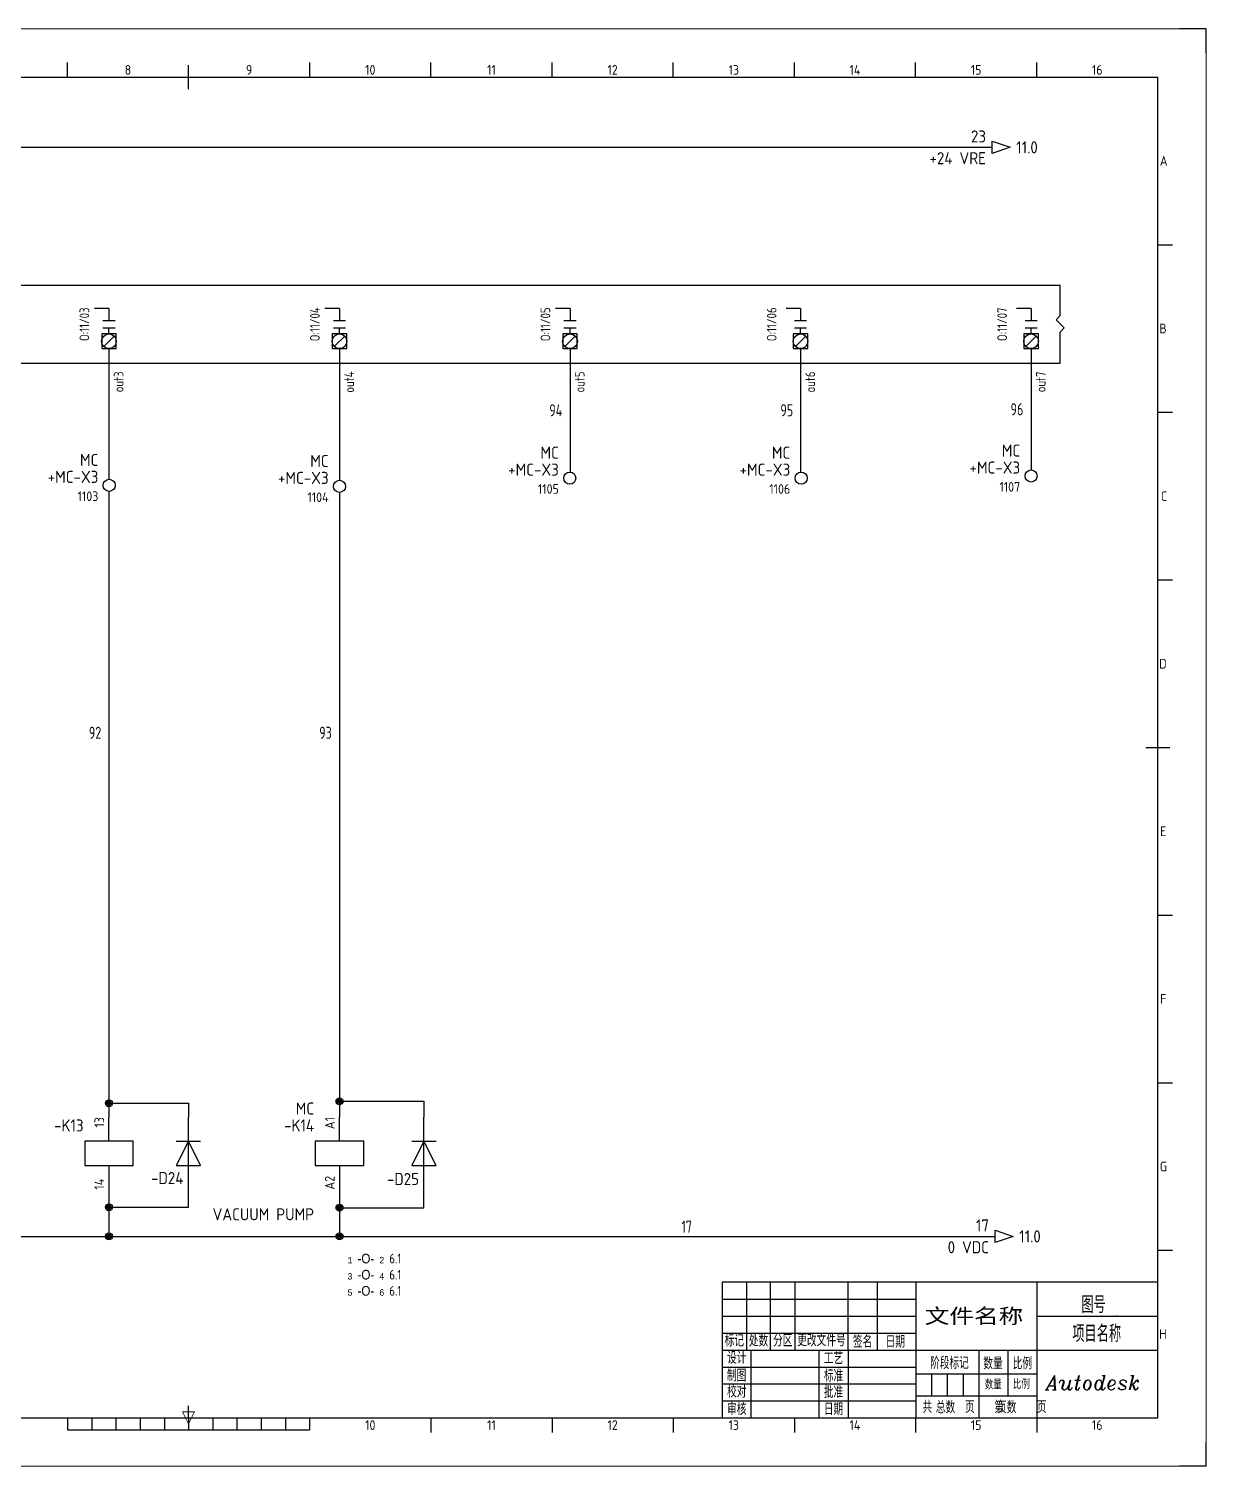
# Model space of a CAD drawing. Header units: millimetres. Extents: x 0 to 841, y 0 to 594.
# Drawn here: x 354 to 841, y 0 to 594 of the extents above; entities that cross this region are included whole.
import ezdxf
from ezdxf.enums import TextEntityAlignment as Align

# ---------------------------------------------------------------- set-up
doc = ezdxf.new("R2010")
doc.units = ezdxf.units.MM
doc.header["$LTSCALE"] = 12
for name, color, linetype in [('AE_BOR', 1, 'Continuous'), ('DESC', 150, 'Continuous'), ('GRN_2.5mm^2', 3, 'Continuous'), ('GRY_0.5mm^2', 9, 'Continuous'), ('GRY_0.75mm^2', 9, 'Continuous'), ('LOC', 8, 'Continuous'), ('MISC', 7, 'Continuous'), ('SYMS', 7, 'Continuous'), ('TAGS', 150, 'Continuous'), ('TERMS', 123, 'Continuous'), ('VIO_1.0mm^2', 190, 'Continuous'), ('WIRENO', 72, 'Continuous'), ('WIREREF', 52, 'Continuous'), ('XREF', 7, 'Continuous'), ('图框_外框线', 7, 'Continuous'), ('图框_标题栏属性', 1, 'Continuous'), ('图框_标题栏文字', 6, 'Continuous')]:
    doc.layers.add(name, color=color, linetype=linetype)
doc.styles.get("Standard").update_dxf_attribs({"font": 'txt.shx', "bigfont": 'gbcbig.shx'})
doc.styles.add('WD', font='romans.shx', dxfattribs={"bigfont": 'gbcbig.shx'})
doc.styles.add('WD_IEC', font='isocp2.shx', dxfattribs={"width": 0.9, "height": 4, "bigfont": 'gbcbig.shx'})
doc.styles.add('工程字', font='gbenor.shx', dxfattribs={"bigfont": 'gbcbig.shx'})

# ---------------------------------------------------------------- blocks, each defined once
blk = doc.blocks.new('gb_a1')
for p, q in [((20, 574), (821, 574)), ((821, 20), (821, 574)), ((20, 20), (821, 20))]:
    blk.add_line(p, q)
at = {"layer": 'AE_BOR', "color": 1, "lineweight": 15}
for p, q in [((0, 594), (841, 594)), ((841, 594), (841, 0)), ((420.5, 17.5), (418, 22.5)), ((418, 22.5), (423, 22.5)), ((423, 22.5), (420.5, 17.5)), ((841, 0), (0, 0))]:
    blk.add_line(p, q, dxfattribs=at)
at = {"layer": 'AE_BOR', "lineweight": 30}
for p, q in [((841, 594), (830, 594)), ((841, 584), (841, 594)), ((841, 0), (841, 10)), ((841, 0), (830, 0))]:
    blk.add_line(p, q, dxfattribs=at)
at = {"layer": 'AE_BOR'}
for p, q in [((370.4375, 574), (370.4375, 580)), ((470.5625, 574), (470.5625, 580)), ((520.625, 574), (520.625, 580)), ((570.6875, 574), (570.6875, 580)), ((620.75, 574), (620.75, 580)), ((670.8125, 574), (670.8125, 580)), ((720.875, 574), (720.875, 580)), ((770.9375, 574), (770.9375, 580)), ((821, 504.75), (827, 504.75)), ((821, 435.5), (827, 435.5)), ((821, 366.25), (827, 366.25)), ((821, 227.75), (827, 227.75)), ((821, 158.5), (827, 158.5)), ((821, 89.25), (827, 89.25)), ((520.625, 20), (520.625, 14)), ((570.6875, 20), (570.6875, 14)), ((620.75, 20), (620.75, 14)), ((670.8125, 20), (670.8125, 14)), ((720.875, 20), (720.875, 14)), ((770.9375, 20), (770.9375, 14))]:
    blk.add_line(p, q, dxfattribs=at)
at = {"layer": 'AE_BOR', "color": 2, "lineweight": 30}
for p, q in [((420.5, 574), (420.5, 579)), ((420.5, 569), (420.5, 574)), ((816, 297), (826, 297)), ((420.5, 20), (420.5, 25)), ((370.5, 20), (370.5, 15)), ((380.5, 20), (380.5, 15)), ((390.5, 20), (390.5, 15)), ((400.5, 20), (400.5, 15)), ((410.5, 20), (410.5, 15)), ((420.5, 20), (420.5, 15)), ((430.5, 20), (430.5, 15)), ((440.5, 20), (440.5, 15)), ((450.5, 20), (450.5, 15)), ((460.5, 20), (460.5, 15)), ((470.5, 20), (470.5, 15)), ((370.5, 15), (470.5, 15))]:
    blk.add_line(p, q, dxfattribs=at)
at = {"layer": 'AE_BOR', "style": 'WD_IEC'}
for s, p in [('8', (395.46875, 575)), ('9', (445.53125, 575)), ('10', (495.59375, 575)), ('11', (545.65625, 575)), ('12', (595.71875, 575)), ('13', (645.78125, 575)), ('14', (695.84375, 575)), ('15', (745.90625, 575)), ('16', (795.96875, 575)), ('10', (495.59375, 15)), ('11', (545.65625, 15)), ('12', (595.71875, 15)), ('13', (645.78125, 15)), ('14', (695.84375, 15)), ('15', (745.90625, 15)), ('16', (795.96875, 15))]:
    blk.add_text(s, height=4, dxfattribs=at).set_placement(p, align=Align.CENTER)
for s, p in [('A', (825.04762, 539.375)), ('B', (824.66667, 470.125)), ('C', (824.85714, 400.875)), ('D', (824.66667, 331.625)), ('E', (824.47619, 262.375)), ('F', (824.47619, 193.125)), ('G', (824.85714, 123.875)), ('H', (824.66667, 54.625))]:
    blk.add_text(s, height=4, dxfattribs=at).set_placement(p, align=Align.MIDDLE_RIGHT)
blk = doc.blocks.new('PLCIO_2375$$1')
at = {"layer": 'SYMS'}
for p, q in [((68, 16), (68, -16)), ((774, 16), (68, 16)), ((774, 3.59), (774, 16)), ((92.25, 10), (92.25, 4)), ((98.25, 10), (92.25, 10)), ((93.1, 4.85), (97.4, 9.15)), ((98.25, 4), (98.25, 10)), ((190.5, 6.5), (184.5, 6.5)), ((190.5, 6.5), (190.5, 1.5)), ((285.75, 6.5), (279.75, 6.5)), ((285.75, 6.5), (285.75, 1.5)), ((381, 6.5), (375, 6.5)), ((381, 6.5), (381, 1.5)), ((476.25, 6.5), (470.25, 6.5)), ((476.25, 6.5), (476.25, 1.5)), ((571.5, 6.5), (565.5, 6.5)), ((571.5, 6.5), (571.5, 1.5)), ((666.75, 6.5), (660.75, 6.5)), ((666.75, 6.5), (666.75, 1.5)), ((762, 6.5), (756, 6.5)), ((762, 6.5), (762, 1.5)), ((92.25, 4), (98.25, 4)), ((92.75, 1.5), (97.75, 1.5)), ((95.25, 4), (95.25, 1.5)), ((188, 1.5), (193, 1.5)), ((283.25, 1.5), (288.25, 1.5)), ((378.5, 1.5), (383.5, 1.5)), ((473.75, 1.5), (478.75, 1.5)), ((569, 1.5), (574, 1.5)), ((664.25, 1.5), (669.25, 1.5)), ((759.5, 1.5), (764.5, 1.5)), ((772.3, 1.89), (774, 3.59)), ((775.7, -1.5), (772.3, 1.89)), ((92.25, -4), (92.25, -10)), ((98.25, -4), (92.25, -4)), ((92.75, -1.5), (97.75, -1.5)), ((93.1, -9.15), (97.4, -4.85)), ((95.25, -4), (95.25, -1.5)), ((98.25, -10), (98.25, -4)), ((187.5, -4), (187.5, -10)), ((193.5, -4), (187.5, -4)), ((188, -1.5), (193, -1.5)), ((188.35, -9.15), (192.65, -4.85)), ((190.5, -4), (190.5, -1.5)), ((193.5, -10), (193.5, -4)), ((282.75, -4), (282.75, -10)), ((288.75, -4), (282.75, -4)), ((283.25, -1.5), (288.25, -1.5)), ((283.6, -9.15), (287.9, -4.85)), ((285.75, -4), (285.75, -1.5)), ((288.75, -10), (288.75, -4)), ((378, -4), (378, -10)), ((384, -4), (378, -4)), ((378.5, -1.5), (383.5, -1.5)), ((378.85, -9.15), (383.15, -4.85)), ((381, -4), (381, -1.5)), ((384, -10), (384, -4)), ((473.25, -4), (473.25, -10)), ((479.25, -4), (473.25, -4)), ((473.75, -1.5), (478.75, -1.5)), ((474.1, -9.15), (478.4, -4.85)), ((476.25, -4), (476.25, -1.5)), ((479.25, -10), (479.25, -4)), ((568.5, -4), (568.5, -10)), ((574.5, -4), (568.5, -4)), ((569, -1.5), (574, -1.5)), ((569.35, -9.15), (573.65, -4.85)), ((571.5, -4), (571.5, -1.5)), ((574.5, -10), (574.5, -4)), ((663.75, -4), (663.75, -10)), ((669.75, -4), (663.75, -4)), ((664.25, -1.5), (669.25, -1.5)), ((664.6, -9.15), (668.9, -4.85)), ((666.75, -4), (666.75, -1.5)), ((669.75, -10), (669.75, -4)), ((759, -4), (759, -10)), ((765, -4), (759, -4)), ((759.5, -1.5), (764.5, -1.5)), ((759.85, -9.15), (764.15, -4.85)), ((762, -4), (762, -1.5)), ((765, -10), (765, -4)), ((774, -3.2), (775.7, -1.5)), ((774, -16), (774, -3.2)), ((92.25, -10), (98.25, -10)), ((187.5, -10), (193.5, -10)), ((282.75, -10), (288.75, -10)), ((378, -10), (384, -10)), ((473.25, -10), (479.25, -10)), ((568.5, -10), (574.5, -10)), ((663.75, -10), (669.75, -10)), ((759, -10), (765, -10)), ((68, -16), (774, -16))]:
    blk.add_line(p, q, dxfattribs=at)
for centre in [(95.25, 7), (95.25, -7), (190.5, -7), (285.75, -7), (381, -7), (476.25, -7), (571.5, -7), (666.75, -7), (762, -7)]:
    blk.add_circle(centre, 3.04, dxfattribs=at)
at = {"layer": 'SYMS', "style": 'WD_IEC', "width": 0.9}
blk.add_attdef('TERMDESC02R', text='', height=4, rotation=90, dxfattribs=at).set_placement((99.33, 18), align=Align.TOP_LEFT)
for tag, p in [('DESCA02', (92.25, 22)), ('DESCB02', (97.25, 22)), ('DESCC02', (102.25, 22)), ('DESCD02', (107.25, 22)), ('DESCE02', (112.25, 22)), ('DESCA03', (187.5, 22)), ('DESCB03', (192.5, 22)), ('DESCC03', (197.5, 22)), ('DESCD03', (202.5, 22)), ('DESCE03', (207.5, 22)), ('DESCA04', (282.75, 22)), ('DESCB04', (287.75, 22)), ('DESCC04', (292.75, 22)), ('DESCD04', (297.75, 22)), ('DESCE04', (302.75, 22)), ('DESCA05', (378, 22)), ('DESCB05', (383, 22)), ('DESCC05', (388, 22)), ('DESCD05', (393, 22)), ('DESCE05', (398, 22)), ('DESCA06', (473.25, 22)), ('DESCB06', (478.25, 22)), ('DESCC06', (483.25, 22)), ('DESCD06', (488.25, 22)), ('DESCE06', (493.25, 22)), ('DESCA07', (568.5, 22)), ('DESCB07', (573.5, 22)), ('DESCC07', (578.5, 22)), ('DESCD07', (583.5, 22)), ('DESCE07', (588.5, 22)), ('DESCA08', (663.75, 22)), ('DESCB08', (668.75, 22)), ('DESCC08', (673.75, 22)), ('DESCD08', (678.75, 22)), ('DESCE08', (683.75, 22)), ('DESCA09', (759, 22)), ('DESCB09', (764, 22)), ('DESCC09', (769, 22)), ('DESCD09', (774, 22)), ('DESCE09', (779, 22))]:
    blk.add_attdef(tag, p, '', height=4, rotation=90, dxfattribs=at)
at = {"layer": 'SYMS', "style": 'WD_IEC'}
for tag, width, p in [('TERM02R', 0.9, (89.25, 8.5)), ('INST', 0.8, (37, 0)), ('LOC', 0.8, (42, 0)), ('MFG', 0.8, (47, 0)), ('CAT', 0.8, (52, 0)), ('LINE1', 0.9, (57, 0)), ('LINE2', 0.9, (62, 0)), ('DESC', 0.9, (67.05, 0)), ('TAG', 0.8, (73.71, 0)), ('TERM02L', 0.9, (89.25, -8.5)), ('TERM03', 0.9, (184.5, -10)), ('TERM04', 0.9, (279.75, -10)), ('TERM05', 0.9, (375, -10)), ('TERM06', 0.9, (470.25, -10)), ('TERM07', 0.9, (565.5, -10)), ('TERM08', 0.9, (660.75, -10)), ('TERM09', 0.9, (756, -10))]:
    blk.add_attdef(tag, text='', height=4, rotation=90, dxfattribs=dict(at, width=width)).set_placement(p, align=Align.CENTER)
at = {"layer": 'SYMS', "style": 'WD_IEC', "width": 0.9, "flags": 1}
for tag, p in [('X2TERM02R', (95.25, 10)), ('X8TERM02L', (95.25, -10)), ('X8TERM03L', (190.5, -10)), ('X8TERM04L', (285.75, -10)), ('X8TERM05L', (381, -10)), ('X8TERM06L', (476.25, -10)), ('X8TERM07L', (571.5, -10)), ('X8TERM08L', (666.75, -10)), ('X8TERM09L', (762, -10))]:
    blk.add_attdef(tag, text='', height=0.64, rotation=90, dxfattribs=at).set_placement(p, align=Align.RIGHT)
at = {"layer": 'SYMS', "style": 'WD_IEC', "width": 0.8}
blk.add_attdef('TAGA02', text='', height=4, rotation=90, dxfattribs=at).set_placement((100.25, 0), align=Align.TOP_CENTER)
for tag, p in [('TAGA03', (185.5, 0)), ('TAGA04', (280.75, 0)), ('TAGA05', (376, 0)), ('TAGA06', (471.25, 0)), ('TAGA07', (566.5, 0)), ('TAGA08', (661.75, 0)), ('TAGA09', (757, 0))]:
    blk.add_attdef(tag, text='', height=4, rotation=90, dxfattribs=at).set_placement(p, align=Align.MIDDLE_CENTER)
at = {"layer": 'SYMS', "linetype": 'Continuous', "style": 'WD_IEC', "width": 0.9, "flags": 9}
blk.add_attdef('ASSYCODE', text='', height=0.64, rotation=90, dxfattribs=at).set_placement((49.72, -7.36), align=Align.CENTER)
at = {"layer": 'SYMS', "style": 'WD_IEC', "width": 0.9}
for tag, p in [('TERMDESC03', (192.5, -11.5)), ('TERMDESC04', (287.75, -11.5)), ('TERMDESC05', (383, -11.5)), ('TERMDESC06', (478.25, -11.5)), ('TERMDESC07', (573.5, -11.5)), ('TERMDESC08', (668.75, -11.5)), ('TERMDESC09', (764, -11.5)), ('TERMDESC02L', (97.25, -18))]:
    blk.add_attdef(tag, text='', height=4, rotation=90, dxfattribs=at).set_placement(p, align=Align.TOP_RIGHT)
blk = doc.blocks.new('VDI1')
for p, q in [((0, 7.5), (0, -7.5)), ((0, -2.5), (-2.5, 2.5)), ((-2.5, 2.5), (2.5, 2.5)), ((2.5, 2.5), (0, -2.5)), ((-2.5, -2.5), (2.5, -2.5))]:
    blk.add_line(p, q)
at = {"style": 'WD_IEC'}
for tag, p in [('INST', (-5.5, 10.25)), ('LOC', (-5.5, 6.75)), ('TAG1', (-5.5, 3.25)), ('DESC1', (-5.5, -6.35)), ('DESC2', (-5.5, -9.85)), ('DESC3', (-5.5, -13.35))]:
    blk.add_attdef(tag, text='', height=2.5, dxfattribs=at).set_placement(p, align=Align.RIGHT)
blk.add_attdef('TERM01', text='', height=2, rotation=90, dxfattribs=at).set_placement((-1, 7.5), align=Align.RIGHT)
at = {"style": 'WD_IEC', "flags": 1}
for tag, p, height in [('X2TERM01', (0, 7.5), 0.32), ('ASSYCODE', (1, -4), 1), ('FAMILY', (1, -5.5), 1), ('X8TERM02', (0, -7.5), 0.32), ('CATDESC', (1, -7), 1)]:
    blk.add_attdef(tag, p, '', height=height, dxfattribs=at)
at = {"style": 'WD_IEC', "flags": 9}
for tag, p in [('MFG', (-5.5, -0.25)), ('CAT', (-5.5, -2.75))]:
    blk.add_attdef(tag, text='', height=1.5, dxfattribs=at).set_placement(p, align=Align.RIGHT)
at = {"style": 'WD_IEC'}
blk.add_attdef('TERM02', (-1, -7.5), '', height=2, rotation=90, dxfattribs=at)
blk = doc.blocks.new('VMS1')
for p, q in [((0, 2.5), (0, 7.5)), ((0, -2.5), (0, -7.5))]:
    blk.add_line(p, q)
blk.add_lwpolyline([(-5, 2.5), (-5, -2.5), (5, -2.5), (5, 2.5)], close=True)
at = {"style": 'WD_IEC'}
for tag, p in [('INST', (-5.25, 11.5)), ('LOC', (-5.25, 8)), ('TAG1', (-5.25, 4.5)), ('DESC1', (-5.25, -6.85)), ('DESC2', (-5.25, -10.35)), ('DESC3', (-5.25, -13.85))]:
    blk.add_attdef(tag, text='', height=2.5, dxfattribs=at).set_placement(p, align=Align.RIGHT)
blk.add_attdef('TERM01', text='', height=2, rotation=90, dxfattribs=at).set_placement((-1, 7.5), align=Align.RIGHT)
at = {"style": 'WD_IEC', "flags": 1}
for tag, p, height in [('X2TERM01', (0, 7.5), 0.32), ('X4LINK', (-5, 0), 0.32), ('X1LINK', (5, 0), 0.32), ('ASSYCODE', (1, -4), 1), ('FAMILY', (1, -5.5), 1), ('X8TERM02', (0, -7.5), 0.32), ('CATDESC', (1, -7), 1)]:
    blk.add_attdef(tag, p, '', height=height, dxfattribs=at)
at = {"style": 'WD_IEC', "flags": 9}
for tag, p in [('MFG', (-6, 1)), ('CAT', (-6, -1.5))]:
    blk.add_attdef(tag, text='', height=1.5, dxfattribs=at).set_placement(p, align=Align.RIGHT)
at = {"style": 'WD_IEC'}
blk.add_attdef('TERM02', (-1, -7.5), '', height=2, rotation=90, dxfattribs=at)
at = {"lineweight": 9, "style": 'WD_IEC'}
for tag, p in [('NO', (-5.5, -16.5)), ('NC', (-5.5, -20))]:
    blk.add_attdef(tag, text='', height=2.5, dxfattribs=at).set_placement(p, align=Align.TOP_RIGHT)
for tag, p in [('XREFNO', (-4, -16.5)), ('XREFNC', (-4, -20))]:
    blk.add_attdef(tag, text='', height=2.5, dxfattribs=at).set_placement(p, align=Align.TOP_LEFT)
blk = doc.blocks.new('HA1S1')
blk.add_lwpolyline([(0, 1.25), (3.75, 0), (0, -1.25)], close=True)
at = {"style": 'WD_IEC'}
for tag, height, flags, p in [('WIRENO', 2.5, 8, (-1.25, 1)), ('SIGCODE', 1, 1, (5, 1.8))]:
    blk.add_attdef(tag, text='', height=height, dxfattribs=dict(at, flags=flags)).set_placement(p, align=Align.RIGHT)
at = {"style": 'WD_IEC', "flags": 1}
blk.add_attdef('X4TERM01', (0, 0), '', height=0.32, dxfattribs=at)
at = {"style": 'WD_IEC'}
blk.add_attdef('XREF', text='', height=2.5, dxfattribs=at).set_placement((5, 0), align=Align.MIDDLE_LEFT)
blk.add_attdef('DESC1', text='', height=2.5, dxfattribs=at).set_placement((-1.25, -1), align=Align.TOP_RIGHT)
blk = doc.blocks.new('VCR1')
for p, q in [((0, 2.5), (0, 7.5)), ((0, -2.5), (0, -7.5))]:
    blk.add_line(p, q)
blk.add_lwpolyline([(-5, 2.5), (-5, -2.5), (5, -2.5), (5, 2.5)], close=True)
at = {"style": 'WD_IEC'}
for tag, p in [('INST', (-5.25, 11.5)), ('LOC', (-5.25, 8)), ('TAG1', (-5.25, 4.5)), ('DESC1', (-5.25, -6.85)), ('DESC2', (-5.25, -10.35)), ('DESC3', (-5.25, -13.85))]:
    blk.add_attdef(tag, text='', height=2.5, dxfattribs=at).set_placement(p, align=Align.RIGHT)
blk.add_attdef('TERM01', text='', height=2, rotation=90, dxfattribs=at).set_placement((-1, 7.5), align=Align.RIGHT)
at = {"style": 'WD_IEC', "flags": 1}
for tag, p, height in [('X2TERM01', (0, 7.5), 0.32), ('X4LINK', (-5, 0), 0.32), ('X1LINK', (5, 0), 0.32), ('ASSYCODE', (1, -4), 1), ('FAMILY', (1, -5.5), 1), ('X8TERM02', (0, -7.5), 0.32), ('CATDESC', (1, -7), 1)]:
    blk.add_attdef(tag, p, '', height=height, dxfattribs=at)
at = {"style": 'WD_IEC', "flags": 9}
for tag, p in [('MFG', (-6, 1)), ('CAT', (-6, -1.5))]:
    blk.add_attdef(tag, text='', height=1.5, dxfattribs=at).set_placement(p, align=Align.RIGHT)
at = {"style": 'WD_IEC'}
blk.add_attdef('TERM02', (-1, -7.5), '', height=2, rotation=90, dxfattribs=at)
at = {"lineweight": 9, "style": 'WD_IEC'}
for tag, p in [('NO', (-5.5, -16.5)), ('NC', (-5.5, -20))]:
    blk.add_attdef(tag, text='', height=2.5, dxfattribs=at).set_placement(p, align=Align.TOP_RIGHT)
for tag, p in [('XREFNO', (-4, -16.5)), ('XREFNC', (-4, -20))]:
    blk.add_attdef(tag, text='', height=2.5, dxfattribs=at).set_placement(p, align=Align.TOP_LEFT)
blk = doc.blocks.new('WD_WNH')
at = {"linetype": 'Continuous', "style": 'WD_IEC', "width": 0.8}
blk.add_attdef('WIRENO', text='', height=2.5, dxfattribs=at).set_placement((0, 0.75), align=Align.CENTER)
at = {"style": 'WD_IEC', "flags": 1}
for tag, p in [('W08USER', (0, 0.375)), ('W04USER', (0, 0.875)), ('W05USER', (0, 0.75)), ('W09USER', (0, 0.25)), ('W03USER', (0, 1)), ('W06USER', (0, 0.625)), ('W07USER', (0, 0.5)), ('W02USER', (0, 1.125)), ('W01USER', (0, 1.25)), ('W10USER', (0, 0.125))]:
    blk.add_attdef(tag, text='', height=0.08, dxfattribs=at).set_placement(p, align=Align.CENTER)
blk = doc.blocks.new('WD_WNV')
at = {"linetype": 'Continuous', "style": 'WD_IEC', "width": 0.8}
blk.add_attdef('WIRENO', text='', height=2.5, dxfattribs=at).set_placement((-1.6, 0), align=Align.MIDDLE_RIGHT)
at = {"style": 'WD_IEC', "flags": 1}
for tag, p in [('W08USER', (-1, 0.375)), ('W04USER', (-1, 0.875)), ('W05USER', (-1, 0.75)), ('W09USER', (-1, 0.25)), ('W03USER', (-1, 1)), ('W06USER', (-1, 0.625)), ('W07USER', (-1, 0.5)), ('W02USER', (-1, 1.125)), ('W01USER', (-1, 1.25)), ('W10USER', (-1, 0.125))]:
    blk.add_attdef(tag, text='', height=0.08, dxfattribs=at).set_placement(p, align=Align.CENTER)
blk = doc.blocks.new('CorpLogoBlock')
at = {"insert": (-46.09, 17.54), "char_height": 6, "width": 37.2055, "attachment_point": 1, "style": '工程字'}
blk.add_mtext('{\\Fitalic|c0;Autodesk}', dxfattribs=at)
blk = doc.blocks.new('GB_TitleBlock')
at = {"lineweight": -3}
for p, q in [((-50, 42), (0, 42)), ((-50, 28), (0, 28))]:
    blk.add_line(p, q, dxfattribs=at)
blk.add_point((-16.99, 42), dxfattribs=at)
at = {"layer": '图框_外框线'}
for p, q in [((-170, 56), (-170, 28)), ((-160, 28), (-160, 56)), ((-150, 56), (-150, 28)), ((-128, 28), (-128, 56)), ((-116, 56), (-116, 28)), ((-100, 56), (-100, 0)), ((-50, 56), (-50, 0)), ((-180, 49), (-100, 49)), ((-180, 42), (-100, 42)), ((-180, 35), (-100, 35)), ((-180, 28), (-50, 28)), ((-168, 0), (-168, 28)), ((-140, 0), (-140, 28)), ((-128, 28), (-128, 0)), ((-74, 28), (-74, 0)), ((-62, 28), (-62, 9)), ((-180, 21), (-100, 21)), ((-50, 18), (-100, 18)), ((-93.5, 18), (-93.5, 9)), ((-87, 18), (-87, 9)), ((-80.5, 18), (-80.5, 9)), ((-180, 14), (-100, 14)), ((-180, 7), (-100, 7)), ((-50, 9), (-100, 9))]:
    blk.add_line(p, q, dxfattribs=at)
blk.add_lwpolyline([(0, 56), (-180, 56), (-180, 0), (0, 0), (0, 56)], dxfattribs=at)
at = {"style": 'WD', "flags": 1}
blk.add_attdef('WD_TB', (-168.38, 50.46), '', height=2, dxfattribs=at)
at = {"layer": '图框_标题栏属性', "style": '工程字'}
for tag, p in [('REV3', (-179.58, 50.91)), ('REV2', (-179.43, 43.49)), ('REV1', (-179.43, 36.77))]:
    blk.add_attdef(tag, p, '', height=3, dxfattribs=at)
for tag, height, width, p, p2 in [('REV3DET', 3, 13.288798, (-148.76, 50.77), (-130.49, 50.77)), ('BY3', 3, 6.930672, (-126.95, 50.77), (-117.42, 50.77)), ('RD3', 3, 9.096075, (-114.66, 50.77), (-102.16, 50.77)), ('REV2DET', 3, 1.39216, (-148.76, 43.77), (-130.49, 43.77)), ('BY2', 3, 6.930672, (-126.95, 43.77), (-117.42, 43.77)), ('RD2', 3, 9.096075, (-114.66, 43.77), (-102.16, 43.77)), ('文件名称', 7, 2.04191, (-96.3, 38.33), (-55.63, 38.33)), ('REV1DET', 3, 13.288798, (-148.76, 36.77), (-130.49, 36.77)), ('BY1', 3, 6.930672, (-126.95, 36.77), (-117.42, 36.77)), ('RD1', 3, 9.096075, (-114.66, 36.77), (-102.16, 36.77))]:
    blk.add_attdef(tag, text='', height=height, dxfattribs=dict(at, width=width)).set_placement(p, p2, align=Align.FIT)
for tag, p in [('图号', (-26.57, 46.93)), ('项目名称', (-25.25, 35.16))]:
    blk.add_attdef(tag, text='', height=7, dxfattribs=at).set_placement(p, align=Align.MIDDLE)
at = {"layer": '图框_标题栏属性', "lineweight": -3}
for tag, p in [('设计', (-163.59, 22.3)), ('工艺', (-123.59, 22.3)), ('制图', (-163.59, 15.3)), ('标准', (-123.59, 15.3)), ('校对', (-163.59, 8.3)), ('批准', (-123.59, 8.3)), ('审核', (-163.59, 1.3)), ('日期', (-123.59, 1.3))]:
    blk.add_attdef(tag, p, '', height=5, dxfattribs=at)
at = {"layer": '图框_标题栏属性', "style": '工程字'}
for tag, height, p in [('数量', 3.5, (-68.02, 13.58)), ('比例', 3.5, (-56.4, 13.74)), ('总数', 5, (-87.74, 4.36)), ('页数', 5, (-62.45, 4.36))]:
    blk.add_attdef(tag, text='', height=height, dxfattribs=at).set_placement(p, align=Align.MIDDLE_CENTER)
at = {"layer": '图框_标题栏文字', "style": '工程字'}
for s, p in [('标记', (-179, 29.44)), ('处数', (-169, 29.44)), ('分区', (-159, 29.44)), ('更改文件号', (-149, 29.59)), ('签名', (-126, 29)), ('日期', (-112.47, 28.98)), ('设计', (-177.99, 22.35)), ('工艺', (-138.02, 22.15)), ('阶段标记', (-94.11, 20.2)), ('数量', (-72.11, 20)), ('比例', (-60, 20)), ('制图', (-178.04, 15.02)), ('标准', (-137.99, 14.92)), ('校对', (-177.99, 8.33)), ('批准', (-138.02, 8.15)), ('审核', (-177.99, 1.15)), ('日期', (-138.02, 1.15)), ('共     页   第     页', (-97.24, 2))]:
    blk.add_text(s, height=5, dxfattribs=at).set_placement(p)
blk = doc.blocks.new('wddot')
for radius in [0.72, 0.449, 0.223]:
    blk.add_circle((0, 0), radius)
blk = doc.blocks.new('VT0002')
blk.add_circle((0, 0), 1.25)
at = {"style": 'WD_IEC'}
for tag, p in [('INST', (-2.25, 7.5)), ('LOC', (-2.25, 4))]:
    blk.add_attdef(tag, text='', height=2.5, dxfattribs=at).set_placement(p, align=Align.RIGHT)
at = {"style": 'WD_IEC', "flags": 1}
for tag, p, height in [('ASSYCODE', (2.75, 10.75), 1), ('CATDESC', (2.75, 9.25), 1), ('MFG', (2.75, 7.25), 1.5), ('CAT', (2.75, 4.75), 1.5), ('X4TERM01', (-1.25, 0), 0.32), ('X4PIN01', (-1.25, 1), 0.4), ('X4TERMDESC01', (-1.25, 0.5), 0.4), ('X2TERM01', (0, 1.25), 0.32), ('X2PIN01', (0, 2.25), 0.4), ('X2TERMDESC01', (0, 1.75), 0.4), ('X8PIN01', (0, -0.25), 0.4), ('X1TERM01', (1.25, 0), 0.32), ('X1PIN01', (1.25, 1), 0.4), ('X1TERMDESC01', (1.25, 0.5), 0.4), ('X8TERM01', (0, -1.25), 0.32), ('X8TERMDESC01', (0, -0.75), 0.4), ('STRIPSEQ', (0, -3), 0.4), ('LINKTERM', (0, -2), 0.4)]:
    blk.add_attdef(tag, p, '', height=height, dxfattribs=at)
at = {"style": 'WD_IEC', "flags": 8}
for tag, height, p in [('TAGSTRIP', 2.5, (-2.25, 0.5)), ('TERM01', 2, (-2.25, -3.25))]:
    blk.add_attdef(tag, text='', height=height, dxfattribs=at).set_placement(p, align=Align.RIGHT)

msp = doc.modelspace()

# ---------------------------------------------------------------- linework, layer by layer
at = {"layer": 'GRN_2.5mm^2'}
for p, q in [((387.62, 114.31), (387.62, 95)), ((482.88, 114.31), (482.88, 95)), ((292.27, 95), (753.73, 95))]:
    msp.add_line(p, q, dxfattribs=at)
at = {"layer": 'GRY_0.5mm^2'}
for p, q in [((578.12, 461.88), (578.12, 410.82)), ((673.5, 410.82), (673.5, 461.88)), ((768.62, 461.83), (768.62, 411.68))]:
    msp.add_line(p, q, dxfattribs=at)
at = {"layer": 'GRY_0.75mm^2'}
for p, q in [((387.62, 461.88), (387.62, 407.83)), ((482.88, 461.88), (482.88, 407.4)), ((387.62, 402.83), (387.62, 144.31)), ((482.88, 402.4), (482.88, 144.31)), ((387.62, 150), (420.44, 150)), ((420.44, 150), (420.44, 144.31)), ((482.88, 150.84), (517.78, 150.84)), ((517.78, 150.84), (517.78, 144.31)), ((420.44, 107.03), (420.44, 114.31)), ((517.78, 106.83), (517.78, 114.31)), ((387.62, 107.03), (420.44, 107.03)), ((482.88, 106.83), (517.78, 106.83))]:
    msp.add_line(p, q, dxfattribs=at)
at = {"layer": 'VIO_1.0mm^2'}
msp.add_line((69.37, 545), (752.5, 545), dxfattribs=at)

# ---------------------------------------------------------------- block references
for name, p in [('gb_a1', (0, 0)), ('CorpLogoBlock', (821, 20))]:
    msp.add_blockref(name, p)
ref = msp.add_blockref('GB_TitleBlock', (821, 20))
ref.add_attrib('页数', '页数', dxfattribs={"layer": '图框_标题栏属性', "height": 5, "style": '工程字'}).set_placement((758.55, 24.36), align=Align.MIDDLE_CENTER)
ref.add_attrib('总数', '总数', dxfattribs={"layer": '图框_标题栏属性', "height": 5, "style": '工程字'}).set_placement((733.26, 24.36), align=Align.MIDDLE_CENTER)
ref.add_attrib('比例', '比例', dxfattribs={"layer": '图框_标题栏属性', "height": 3.5, "style": '工程字'}).set_placement((764.6, 33.74), align=Align.MIDDLE_CENTER)
ref.add_attrib('数量', '数量', dxfattribs={"layer": '图框_标题栏属性', "height": 3.5, "style": '工程字'}).set_placement((752.98, 33.58), align=Align.MIDDLE_CENTER)
ref.add_attrib('项目名称', '项目名称', dxfattribs={"layer": '图框_标题栏属性', "height": 7, "style": '工程字'}).set_placement((795.75, 55.16), align=Align.MIDDLE)
ref.add_attrib('图号', '图号', dxfattribs={"layer": '图框_标题栏属性', "height": 7, "style": '工程字'}).set_placement((794.43, 66.93), align=Align.MIDDLE)
ref.add_attrib('文件名称', '文件名称', dxfattribs={"layer": '图框_标题栏属性', "height": 7, "style": '工程字', "width": 2.04191}).set_placement((724.7, 58.33), (765.37, 58.33), align=Align.FIT)
at = {"layer": 'SYMS'}
ref = msp.add_blockref('HA1S1', (752.5, 545), dxfattribs=dict(at, xscale=2, yscale=2, zscale=2))
ref.add_attrib('WIRENO', '23', dxfattribs={"layer": 'WIREREF', "height": 5, "style": 'WD_IEC', "flags": 8}).set_placement((750, 547), align=Align.RIGHT)
ref.add_attrib('DESC1', '+24 VRE', dxfattribs={"layer": 'DESC', "height": 5, "style": 'WD_IEC'}).set_placement((750, 543), align=Align.TOP_RIGHT)
ref.add_attrib('XREF', '11.0', dxfattribs={"layer": 'XREF', "height": 5, "style": 'WD_IEC'}).set_placement((762.5, 545), align=Align.MIDDLE_LEFT)
ref = msp.add_blockref('PLCIO_2375$$1', (6.62, 471.88), dxfattribs=at)
ref.add_attrib('LINE1', 'RACK 1', dxfattribs={"layer": 'MISC', "height": 4, "rotation": 90, "style": 'WD_IEC', "width": 0.9}).set_placement((63.62, 471.88), align=Align.CENTER)
ref.add_attrib('LINE2', 'SLOT 1', dxfattribs={"layer": 'MISC', "height": 4, "rotation": 90, "style": 'WD_IEC', "width": 0.9}).set_placement((68.62, 471.88), align=Align.CENTER)
ref.add_attrib('MFG', 'AB', dxfattribs={"layer": 'MISC', "height": 4, "rotation": 90, "style": 'WD_IEC', "width": 0.9}).set_placement((53.62, 471.88), align=Align.CENTER)
ref.add_attrib('LOC', 'MC', dxfattribs={"layer": 'LOC', "height": 4, "rotation": 90, "style": 'WD_IEC', "width": 0.9}).set_placement((48.62, 471.88), align=Align.CENTER)
ref.add_attrib('CAT', '1746-OW16', dxfattribs={"layer": 'MISC', "height": 4, "rotation": 90, "style": 'WD_IEC', "width": 0.9}).set_placement((58.62, 471.88), align=Align.CENTER)
ref.add_attrib('DESC', 'CONTACT OUTPUTS', dxfattribs={"layer": 'DESC', "height": 4, "rotation": 90, "style": 'WD_IEC', "width": 0.9}).set_placement((73.68, 471.88), align=Align.CENTER)
ref.add_attrib('TAG', '-PLC3', dxfattribs={"layer": 'TAGS', "height": 4, "rotation": 90, "style": 'WD_IEC', "width": 0.9}).set_placement((80.34, 471.88), align=Align.CENTER)
ref.add_attrib('TAGA02', 'O:11/00', dxfattribs={"layer": 'TAGS', "height": 4, "rotation": 90, "style": 'WD_IEC', "width": 0.9}).set_placement((87.56, 471.88), align=Align.TOP_CENTER)
ref.add_attrib('TERMDESC02L', '+V1', dxfattribs={"layer": 'TERMS', "height": 4, "rotation": 90, "style": 'WD_IEC', "width": 0.9}).set_placement((103.88, 453.88), align=Align.TOP_RIGHT)
ref.add_attrib('TERMDESC02R', 'out0', dxfattribs={"layer": 'TERMS', "height": 4, "rotation": 90, "style": 'WD_IEC', "width": 0.9}).set_placement((105.96, 489.88), align=Align.TOP_LEFT)
ref.add_attrib('TAGA03', 'O:11/01', dxfattribs={"layer": 'TAGS', "height": 4, "rotation": 90, "style": 'WD_IEC', "width": 0.9}).set_placement((186.95, 471.88), align=Align.MIDDLE_CENTER)
ref.add_attrib('TERMDESC03', 'out1', dxfattribs={"layer": 'TERMS', "height": 4, "rotation": 90, "style": 'WD_IEC', "width": 0.9}).set_placement((199.12, 452.38), align=Align.TOP_RIGHT)
ref.add_attrib('TAGA04', 'O:11/02', dxfattribs={"layer": 'TAGS', "height": 4, "rotation": 90, "style": 'WD_IEC', "width": 0.9}).set_placement((282.2, 471.88), align=Align.MIDDLE_CENTER)
ref.add_attrib('TERMDESC04', 'out2', dxfattribs={"layer": 'TERMS', "height": 4, "rotation": 90, "style": 'WD_IEC', "width": 0.9}).set_placement((294.38, 452.38), align=Align.TOP_RIGHT)
ref.add_attrib('TAGA05', 'O:11/03', dxfattribs={"layer": 'TAGS', "height": 4, "rotation": 90, "style": 'WD_IEC', "width": 0.9}).set_placement((377.45, 471.88), align=Align.MIDDLE_CENTER)
ref.add_attrib('TERMDESC05', 'out3', dxfattribs={"layer": 'TERMS', "height": 4, "rotation": 90, "style": 'WD_IEC', "width": 0.9}).set_placement((389.62, 452.38), align=Align.TOP_RIGHT)
ref.add_attrib('TAGA06', 'O:11/04', dxfattribs={"layer": 'TAGS', "height": 4, "rotation": 90, "style": 'WD_IEC', "width": 0.9}).set_placement((472.7, 471.88), align=Align.MIDDLE_CENTER)
ref.add_attrib('TERMDESC06', 'out4', dxfattribs={"layer": 'TERMS', "height": 4, "rotation": 90, "style": 'WD_IEC', "width": 0.9}).set_placement((484.88, 452.38), align=Align.TOP_RIGHT)
ref.add_attrib('TAGA07', 'O:11/05', dxfattribs={"layer": 'TAGS', "height": 4, "rotation": 90, "style": 'WD_IEC', "width": 0.9}).set_placement((567.95, 471.88), align=Align.MIDDLE_CENTER)
ref.add_attrib('TERMDESC07', 'out5', dxfattribs={"layer": 'TERMS', "height": 4, "rotation": 90, "style": 'WD_IEC', "width": 0.9}).set_placement((580.12, 452.38), align=Align.TOP_RIGHT)
ref.add_attrib('TAGA08', 'O:11/06', dxfattribs={"layer": 'TAGS', "height": 4, "rotation": 90, "style": 'WD_IEC', "width": 0.9}).set_placement((661.44, 471.88), align=Align.MIDDLE_CENTER)
ref.add_attrib('TERMDESC08', 'out6', dxfattribs={"layer": 'TERMS', "height": 4, "rotation": 90, "style": 'WD_IEC', "width": 0.9}).set_placement((675.38, 452.38), align=Align.TOP_RIGHT)
ref.add_attrib('TAGA09', 'O:11/07', dxfattribs={"layer": 'TAGS', "height": 4, "rotation": 90, "style": 'WD_IEC', "width": 0.9}).set_placement((756.69, 471.88), align=Align.MIDDLE_CENTER)
ref.add_attrib('TERMDESC09', 'out7', dxfattribs={"layer": 'TERMS', "height": 4, "rotation": 90, "style": 'WD_IEC', "width": 0.9}).set_placement((770.62, 452.38), align=Align.TOP_RIGHT)
ref = msp.add_blockref('VT0002', (768.62, 409.18), dxfattribs=dict(at, xscale=2, yscale=2, zscale=2))
ref.add_attrib('TAGSTRIP', '+MC-X3', dxfattribs={"layer": 'TAGS', "height": 5, "style": 'WD_IEC', "flags": 8}).set_placement((764.12, 410.18), align=Align.RIGHT)
ref.add_attrib('LOC', 'MC', dxfattribs={"layer": 'LOC', "height": 5, "style": 'WD_IEC'}).set_placement((764.12, 417.18), align=Align.RIGHT)
ref.add_attrib('TERM01', '1107', dxfattribs={"layer": 'TERMS', "height": 4, "style": 'WD_IEC', "flags": 8}).set_placement((764.12, 402.68), align=Align.RIGHT)
ref = msp.add_blockref('VT0002', (387.73, 405.33), dxfattribs=dict(at, xscale=2, yscale=2, zscale=2))
ref.add_attrib('TAGSTRIP', '+MC-X3', dxfattribs={"layer": 'TAGS', "height": 5, "style": 'WD_IEC', "flags": 8}).set_placement((383.23, 406.33), align=Align.RIGHT)
ref.add_attrib('LOC', 'MC', dxfattribs={"layer": 'LOC', "height": 5, "style": 'WD_IEC'}).set_placement((383.23, 413.33), align=Align.RIGHT)
ref.add_attrib('TERM01', '1103', dxfattribs={"layer": 'TERMS', "height": 4, "style": 'WD_IEC', "flags": 8}).set_placement((383.23, 398.83), align=Align.RIGHT)
ref = msp.add_blockref('VT0002', (482.88, 404.9), dxfattribs=dict(at, xscale=2, yscale=2, zscale=2))
ref.add_attrib('TAGSTRIP', '+MC-X3', dxfattribs={"layer": 'TAGS', "height": 5, "style": 'WD_IEC', "flags": 8}).set_placement((478.38, 405.9), align=Align.RIGHT)
ref.add_attrib('LOC', 'MC', dxfattribs={"layer": 'LOC', "height": 5, "style": 'WD_IEC'}).set_placement((478.38, 412.9), align=Align.RIGHT)
ref.add_attrib('TERM01', '1104', dxfattribs={"layer": 'TERMS', "height": 4, "style": 'WD_IEC', "flags": 8}).set_placement((478.38, 398.4), align=Align.RIGHT)
ref = msp.add_blockref('VT0002', (578.01, 408.32), dxfattribs=dict(at, xscale=2, yscale=2, zscale=2))
ref.add_attrib('TAGSTRIP', '+MC-X3', dxfattribs={"layer": 'TAGS', "height": 5, "style": 'WD_IEC', "flags": 8}).set_placement((573.51, 409.32), align=Align.RIGHT)
ref.add_attrib('LOC', 'MC', dxfattribs={"layer": 'LOC', "height": 5, "style": 'WD_IEC'}).set_placement((573.51, 416.32), align=Align.RIGHT)
ref.add_attrib('TERM01', '1105', dxfattribs={"layer": 'TERMS', "height": 4, "style": 'WD_IEC', "flags": 8}).set_placement((573.51, 401.82), align=Align.RIGHT)
ref = msp.add_blockref('VT0002', (673.62, 408.32), dxfattribs=dict(at, xscale=2, yscale=2, zscale=2))
ref.add_attrib('TAGSTRIP', '+MC-X3', dxfattribs={"layer": 'TAGS', "height": 5, "style": 'WD_IEC', "flags": 8}).set_placement((669.12, 409.32), align=Align.RIGHT)
ref.add_attrib('LOC', 'MC', dxfattribs={"layer": 'LOC', "height": 5, "style": 'WD_IEC'}).set_placement((669.12, 416.32), align=Align.RIGHT)
ref.add_attrib('TERM01', '1106', dxfattribs={"layer": 'TERMS', "height": 4, "style": 'WD_IEC', "flags": 8}).set_placement((669.12, 401.82), align=Align.RIGHT)
at = {"layer": 'SYMS', "xscale": 2, "yscale": 2, "zscale": 2}
for p in [(387.62, 150), (482.88, 150.84), (387.62, 107.03), (482.88, 106.83), (387.62, 95), (387.62, 95), (482.88, 95), (482.88, 95)]:
    msp.add_blockref('wddot', p, dxfattribs=at)
at = {"layer": 'SYMS'}
ref = msp.add_blockref('VMS1', (482.88, 129.31), dxfattribs=dict(at, xscale=2, yscale=2, zscale=2))
ref.add_attrib('TAG1', '-K14', dxfattribs={"layer": 'TAGS', "height": 5, "style": 'WD_IEC'}).set_placement((472.38, 138.31), align=Align.RIGHT)
ref.add_attrib('LOC', 'MC', dxfattribs={"layer": 'LOC', "height": 5, "style": 'WD_IEC'}).set_placement((472.38, 145.31), align=Align.RIGHT)
ref.add_attrib('DESC3', 'VACUUM PUMP', dxfattribs={"layer": 'DESC', "height": 5, "style": 'WD_IEC'}).set_placement((472.38, 101.61), align=Align.RIGHT)
ref.add_attrib('TERM01', 'A1', dxfattribs={"layer": 'TERMS', "height": 4, "rotation": 90, "style": 'WD_IEC'}).set_placement((480.88, 144.31), align=Align.RIGHT)
ref.add_attrib('TERM02', 'A2', (480.88, 114.31), dxfattribs={"layer": 'TERMS', "height": 4, "rotation": 90, "style": 'WD_IEC'})
ref = msp.add_blockref('VCR1', (387.62, 129.31), dxfattribs=dict(at, xscale=2, yscale=2, zscale=2))
ref.add_attrib('TAG1', '-K13', dxfattribs={"layer": 'TAGS', "height": 5, "style": 'WD_IEC'}).set_placement((377.12, 138.31), align=Align.RIGHT)
ref.add_attrib('TERM01', '13', dxfattribs={"layer": 'TERMS', "height": 4, "rotation": 90, "style": 'WD_IEC'}).set_placement((385.62, 144.31), align=Align.RIGHT)
ref.add_attrib('TERM02', '14', (385.62, 114.31), dxfattribs={"layer": 'TERMS', "height": 4, "rotation": 90, "style": 'WD_IEC'})
ref = msp.add_blockref('VDI1', (420.44, 129.31), dxfattribs=dict(at, xscale=-2, yscale=2, zscale=2, rotation=180))
ref.add_attrib('TAG1', '-D24', dxfattribs={"layer": 'TAGS', "height": 5, "style": 'WD_IEC'}).set_placement((418.39, 116.59), align=Align.RIGHT)
ref = msp.add_blockref('VDI1', (517.78, 129.31), dxfattribs=dict(at, xscale=-2, yscale=2, zscale=2, rotation=180))
ref.add_attrib('TAG1', '-D25', dxfattribs={"layer": 'TAGS', "height": 5, "style": 'WD_IEC'}).set_placement((515.74, 116.18), align=Align.RIGHT)
ref = msp.add_blockref('HA1S1', (753.73, 95), dxfattribs=dict(at, xscale=2, yscale=2, zscale=2))
ref.add_attrib('WIRENO', '17', dxfattribs={"layer": 'WIREREF', "height": 5, "style": 'WD_IEC', "flags": 8}).set_placement((751.23, 97), align=Align.RIGHT)
ref.add_attrib('DESC1', '0 VDC', dxfattribs={"layer": 'DESC', "height": 5, "style": 'WD_IEC'}).set_placement((751.23, 93), align=Align.TOP_RIGHT)
ref.add_attrib('XREF', '11.0', dxfattribs={"layer": 'XREF', "height": 5, "style": 'WD_IEC'}).set_placement((763.73, 95), align=Align.MIDDLE_LEFT)
at = {"layer": 'WIRENO'}
ref = msp.add_blockref('WD_WNV', (578.12, 436.35), dxfattribs=dict(at, xscale=2, yscale=2, zscale=2))
ref.add_attrib('WIRENO', '94', dxfattribs={"linetype": 'Continuous', "height": 5, "style": 'WD_IEC', "width": 0.8}).set_placement((574.92, 436.35), align=Align.MIDDLE_RIGHT)
ref = msp.add_blockref('WD_WNV', (673.5, 436.35), dxfattribs=dict(at, xscale=2, yscale=2, zscale=2))
ref.add_attrib('WIRENO', '95', dxfattribs={"linetype": 'Continuous', "height": 5, "style": 'WD_IEC', "width": 0.8}).set_placement((670.3, 436.35), align=Align.MIDDLE_RIGHT)
ref = msp.add_blockref('WD_WNV', (768.62, 436.76), dxfattribs=dict(at, xscale=2, yscale=2, zscale=2))
ref.add_attrib('WIRENO', '96', dxfattribs={"linetype": 'Continuous', "height": 5, "style": 'WD_IEC', "width": 0.8}).set_placement((765.42, 436.76), align=Align.MIDDLE_RIGHT)
ref = msp.add_blockref('WD_WNV', (387.62, 303.09), dxfattribs=dict(at, xscale=2, yscale=2, zscale=2))
ref.add_attrib('WIRENO', '92', dxfattribs={"linetype": 'Continuous', "height": 5, "style": 'WD_IEC', "width": 0.8}).set_placement((384.43, 303.09), align=Align.MIDDLE_RIGHT)
ref = msp.add_blockref('WD_WNV', (482.88, 303.09), dxfattribs=dict(at, xscale=2, yscale=2, zscale=2))
ref.add_attrib('WIRENO', '93', dxfattribs={"linetype": 'Continuous', "height": 5, "style": 'WD_IEC', "width": 0.8}).set_placement((479.68, 303.09), align=Align.MIDDLE_RIGHT)
ref = msp.add_blockref('WD_WNH', (626.33, 95), dxfattribs=dict(at, xscale=2, yscale=2, zscale=2))
ref.add_attrib('WIRENO', '17', dxfattribs={"linetype": 'Continuous', "height": 5, "style": 'WD_IEC', "width": 0.8}).set_placement((626.33, 96.5), align=Align.CENTER)

# ---------------------------------------------------------------- texts
at = {"layer": 'XREF', "insert": (486.13, 87.82), "char_height": 4, "attachment_point": 1, "style": 'WD_IEC'}
msp.add_mtext('{\\Fmonotxt|c0;\\H0.67x;1 \\Facaderef|c0;\\H1.493x;-O-} {\\Fmonotxt|c0;\\H0.67x;2} 6.1\\P{\\Fmonotxt|c0;\\H0.67x;3 \\Facaderef|c0;\\H1.493x;-O-} {\\Fmonotxt|c0;\\H0.67x;4} 6.1\\P{\\Fmonotxt|c0;\\H0.67x;5 \\Facaderef|c0;\\H1.493x;-O-} {\\Fmonotxt|c0;\\H0.67x;6} 6.1', dxfattribs=at)

doc.saveas('drawing.dxf')
